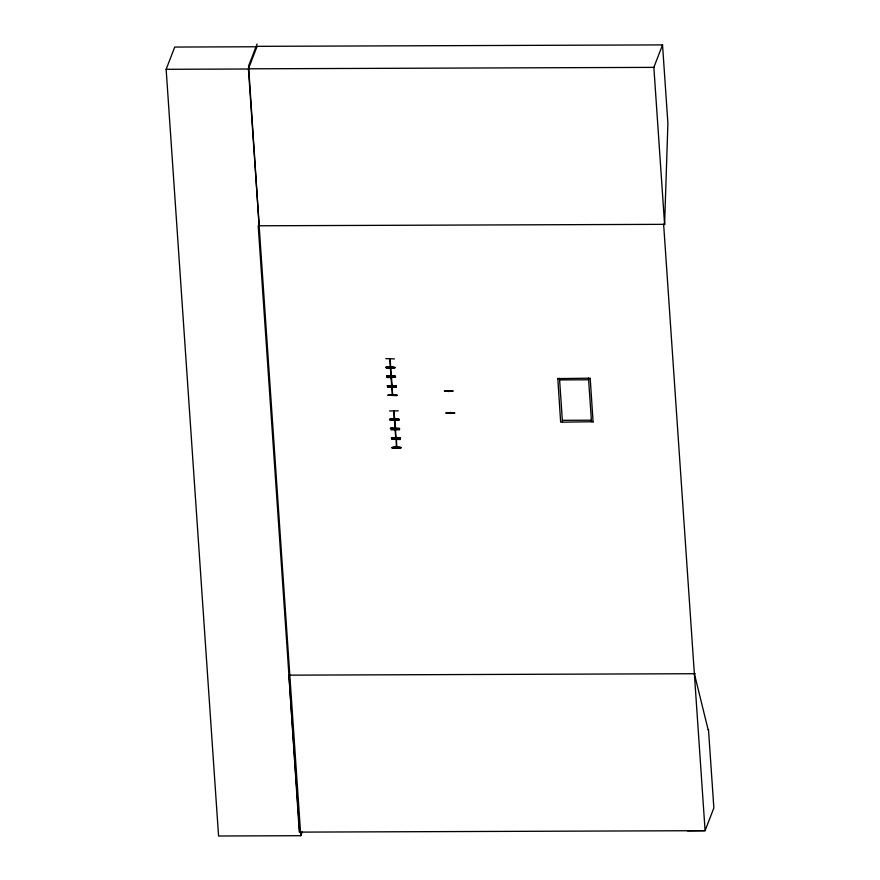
<?xml version="1.0" encoding="UTF-8"?>
<svg xmlns="http://www.w3.org/2000/svg" width="880" height="880" viewBox="0 0 880 880"><rect width="100%" height="100%" fill="white"/><g stroke="black" fill="none" stroke-linecap="round" stroke-linejoin="round"><path stroke-width="1.32" d="M388.113 395.241L396.88 395.076L388.168 395.032M390.06 419.221L398.827 419.034M398.783 419.243L390.071 419.584L390.115 418.946M386.1 367.466L394.944 367.741L386.089 367.081M392.095 447.92L400.818 448.03L392.084 447.953C391.622 446.171 401.511 446.6 400.818 448.063M394.812 367.268L386.144 366.927L394.834 367.576L386.144 367.554M663.641 224.444L664.598 224.444L667.898 123.387L662.53 44.902L257.092 46.343L248.358 69.003L166.144 69.3L218.57 836L300.773 835.703L302.203 831.996M445.995 412.951L454.652 413.303M391.05 375.749L390.379 367.983M391.6 377.927C390.478 379.423 391.336 376.057 391.446 378.367M392.095 385.187L391.699 385.275M394.438 420.387L395.065 427.977M395.714 437.503L395.087 429.836M391.798 387.123L392.37 394.713M394.119 418.396L394.328 418.649M396.33 439.076L396.264 447.48L396.627 446.842M390.94 368.39L390.39 368.863L390.5 367.653M390.874 375.331L391.006 375.661M390.995 377.685L391.655 385.187M386.804 376.035C398.101 375.474 398.805 377.267 386.76 376.618L386.804 375.98M387.398 385.792L396.11 385.759M395.461 376.233L386.727 376.167M391.468 438.471C398.222 435.974 407.363 439.659 391.479 438.405M400.224 437.855L391.512 437.855M399.52 428.494C385.198 429.286 389.191 426.844 399.531 428.912L390.786 428.483L399.575 428.34M391.798 387.772L392.359 387.453M394.163 418.407L394.724 418.077M394.152 411.136L394.548 419.056L394.537 418.341M390.654 367.059L390.214 358.941M396.363 446.424L396.638 447.524M450.648 412.676L450.109 412.676M166.144 69.3L174.735 47.058L256.938 46.761M257.081 44L248.578 66.055L259.16 225.775M385.77 358.644L394.438 358.908M386.166 367.994L394.955 367.785M386.815 377.531L395.604 377.278M390.742 368.885L390.797 367.653M390.379 368.071L390.907 367.829M396.165 385.484L396.121 386.122L387.409 386.155L387.453 385.561M396.374 386.837L387.662 386.815M391.457 377.19L392.051 385.187M392.227 386.716L392.623 395.098M392.37 394.053L392.777 394.141M389.543 410.96L398.277 410.872M396.814 395.219L388.091 395.197L396.836 395.659L396.88 395.098M390.236 420.211L399.014 420.101L390.291 420.09M393.877 410.641L394.218 419.034M390.885 429.847L399.597 429.814M394.867 419.969L395.505 427.977M391.688 439.329L400.411 439.472M395.516 429.506L395.945 437.921M396.429 439.252L396.781 447.084M400.18 437.998L391.435 438.02M400.862 447.458L392.073 447.59L400.851 447.524M444.433 391.215L453.211 391.028L444.488 391.017M448.756 390.885L448.58 391.622M450.098 413.028L450.23 412.346M694.364 673.717L708.235 730.147L708.488 729.498L713.856 807.972L705.089 830.676L299.662 832.117L258.203 225.786L664.587 224.334L653.862 67.375L662.53 44.902M593.186 421.729L560.659 422.18L557.788 378.323M559.482 378.312L562.463 421.894M559.592 379.907L588.632 379.797M562.353 420.31L591.393 420.2M591.492 421.74L588.511 378.158M588.522 378.213L557.678 378.598M593.087 422.015L590.205 378.158M664.587 224.334L663.641 224.345L705.089 830.676L687.467 830.852M653.862 67.375L248.424 68.816L300.773 835.703M588.412 378.433L590.106 378.433M387.376 385.704L396.11 385.682M390.225 420.31L398.948 420.277M695.31 673.717L288.926 675.158L299.321 832.117M445.929 413.094L454.707 412.94M387.585 387.024L396.308 387.046M387.596 386.925L396.374 386.859M390.049 419.133L398.783 419.166M391.171 375.243L391.237 376.156L390.687 368.071M390.247 366.993L389.917 359.018"/></g></svg>
